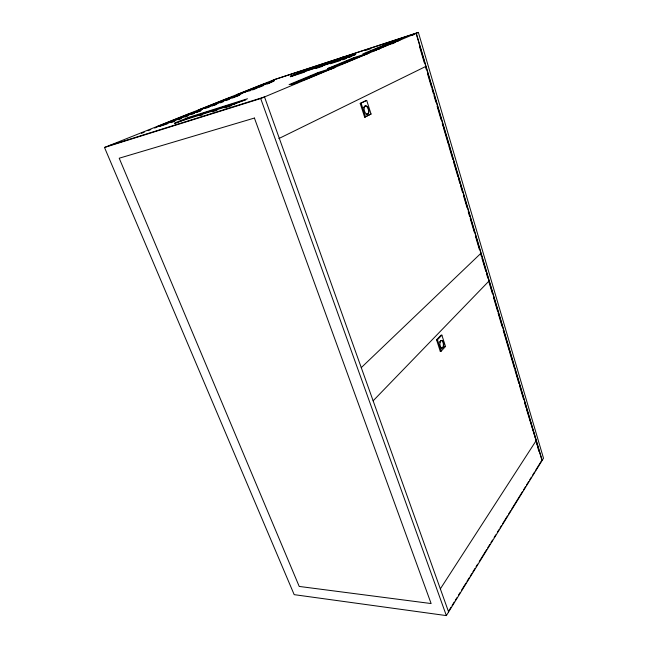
<?xml version="1.0" encoding="UTF-8"?>
<svg xmlns="http://www.w3.org/2000/svg" width="648" height="648" viewBox="0 0 648 648"><rect width="100%" height="100%" fill="white"/><g stroke="black" fill="none" stroke-linecap="round" stroke-linejoin="round"><path stroke-width="0.97" d="M446.351 615.6L542.036 460.607L416.089 33.356L260.699 98.537L104.498 147.469L294.184 594.653L446.351 615.6L260.699 98.537M448.894 610.675L451.024 607.225M452.093 605.507L454.216 602.065M455.285 600.34L456.88 597.756M458.476 595.172L460.072 592.588M461.668 590.004L465.928 583.119M466.989 581.394L469.12 577.951M470.181 576.226L471.776 573.642M472.846 571.925L474.968 568.474M476.037 566.757L477.633 564.173M479.228 561.589L486.68 549.536M487.742 547.811L489.872 544.369M490.933 542.643L492.529 540.059M494.132 537.476L495.728 534.892M497.324 532.308L498.92 529.724M499.981 528.007L501.576 525.423M502.645 523.697L507.433 515.946M508.494 514.229L510.624 510.778M511.685 509.061L522.329 491.84M523.398 490.115L525.528 486.672M526.589 484.947L528.719 481.505M529.78 479.779L531.376 477.195M532.445 475.478L534.568 472.028M535.637 470.31L541.485 460.833M440.348 588.862L536.147 440.64L526.613 409.674M441.142 351.192L445.508 346.494L441.871 335.138L440.988 335.21L436.566 339.836L440.251 351.257L441.142 351.192L437.449 339.763L441.871 335.138M440.251 351.257L441.507 349.912M373.127 400.812L489.078 280.949M361.268 367.627L480.921 253.295L480.508 253.352L481.351 256.211M364.646 117.175L371.061 114.024L366.703 100.424L365.796 100.683L360.215 103.469L364.646 117.175L371.061 114.024M360.215 103.469L366.703 100.424M391.919 43.878L394.616 42.744M379.169 48.632L401.647 39.212L385.625 44.429L362.791 53.938L379.169 48.632L379.331 49.167M416.316 33.259L418.365 32.4L543.502 458.233L542.182 460.364L416.316 33.259L273.675 79.858L104.498 147.469M317.974 72.6L289.105 84.621L306.455 79.105L334.976 67.157L317.974 72.6L318.16 73.159L291.171 84.426M327.783 68.518L353.395 57.85L369.911 52.512L344.655 63.099L327.783 68.518L327.961 69.069L330.78 68.17M327.961 69.069L353.565 58.385L367.327 53.946M365.699 53.322L385.779 44.939L398.974 40.646M349.013 57.502L351.613 56.425M234.041 104.271L247.487 98.739L188.285 117.499L174.514 123.071L234.041 104.271L234.26 104.863M290.377 76.221L346.251 58.069L355.793 54.14L300.324 72.195L290.377 76.221L290.539 76.699L304.746 72.09M340.808 57.915L343.011 57.016M174.733 123.622L188.495 118.041L245.786 99.922M290.539 76.699L300.486 72.665L354.999 54.942M170.934 122.164L201.569 109.877L188.22 114.153L157.448 126.449L170.934 122.164L171.137 122.691M198.742 109.941L212.042 105.673L239.549 94.632L226.411 98.877L198.742 109.941L198.928 110.427M249.699 90.558L274.493 80.611L261.589 84.807L236.625 94.794L249.699 90.558L249.869 91.028M172.068 122.31L174.847 121.192M178.565 119.702L181.343 118.584M185.061 117.094L187.839 115.968M191.549 114.477L194.335 113.359M196.19 112.614L200.831 110.751M214.059 105.43L216.813 104.32M220.474 102.846L223.228 101.744M225.974 100.634L229.643 99.16M232.397 98.059L239.728 95.11L226.589 99.347L201.698 109.318M252.623 89.926L257.216 88.079M259.046 87.342L263.639 85.496M267.308 84.021L270.062 82.912M273.926 79.753L418.365 32.4M141.442 133.334L144.261 132.208M148.019 130.702L150.838 129.576M154.597 128.069L157.415 126.943M159.295 126.19L163.993 124.311M165.872 123.557L195.931 111.521M198.75 110.387L202.508 108.88M206.267 107.382L232.567 96.844M235.386 95.718L238.205 94.584M241.963 93.085L267.332 82.928M271.091 81.421L273.91 80.287M159.521 126.214L188.406 114.647L200.807 110.678M237.719 94.892L261.752 85.261L272.808 81.664M304.536 70.3L307.411 69.368M314.11 67.181L316.985 66.242M336.126 60.005L342.833 57.818M365.804 50.325L370.591 48.77M400.27 39.091L403.137 38.151M411.755 35.348L414.623 34.409M316.111 68.405L322.736 66.25M330.31 63.796L340.726 60.418M342.622 59.802L345.465 58.879M237.727 94.956L242.401 93.45M373.872 50.933L376.601 50.05M204.63 108.605L209.377 107.082M318.16 73.159L334.214 68.032M160.542 126.044L167.289 123.906M291.236 84.596L297.983 82.458M199.697 115.749L202.581 114.842M212.18 111.821L216.983 110.306M224.662 107.884L231.385 105.77M108.516 145.865L264.514 96.941L448.602 611.955M278.859 138.551L425.841 66.42L425.412 66.55L426.271 69.449M436.566 339.836L437.449 339.763M444.633 346.559L445.508 346.494M188.285 117.499L188.495 118.041M188.22 114.153L188.406 114.647M212.042 105.673L212.228 106.167M226.411 98.877L226.589 99.347M261.589 84.807L261.752 85.261M300.324 72.195L300.486 72.665M361.13 103.21L365.553 116.924M346.251 58.069L346.413 58.571M353.395 57.85L353.565 58.385M385.625 44.429L385.779 44.939M419.531 46.607L424.294 62.751M427.413 73.321L431.406 86.873M431.981 88.808L433.407 93.652M433.974 95.588L435.974 102.36M437.117 106.232L441.11 119.783M442.252 123.655L443.111 126.563M443.686 128.498L448.254 143.978M448.821 145.913L452.814 159.465M453.389 161.401L457.958 176.888M458.525 178.824L459.959 183.668M460.525 185.603L462.526 192.375M463.668 196.247L467.095 207.862M468.237 211.734L469.662 216.578M470.229 218.514L474.231 232.057M475.373 235.929L479.366 249.48M481.918 258.123L485.854 271.463M486.413 273.375L487.823 278.138M488.948 281.961L492.375 293.576M493.517 297.448L497.51 310.991M498.077 312.927L502.079 326.471M503.213 330.342L509.207 350.657M509.782 352.593L514.342 368.072M514.917 370.008L518.91 383.551M519.485 385.487L523.479 399.038M524.621 402.902L526.046 407.746M536.285 442.446L537.079 445.16M537.613 446.966L538.95 451.486M363.747 107.795A4.325 2.292 76 0 1 366.574 106.434A4.325 2.292 76 0 1 368.55 111.837A4.325 2.292 76 0 1 366.071 114.153M440.429 340.808A3.848 1.96 85.5 0 1 443.386 344.242A3.848 1.96 85.5 0 1 440.932 347.903M440.033 346.737A3.848 1.96 85.5 0 1 439.717 345.878M439.709 342.055A3.848 1.96 85.5 0 1 440.024 341.326M254.413 118.049L119.208 158.217L299.214 586.432L431.123 603.555L254.413 118.049M364.2 107.689A4.325 2.292 76 0 0 367.165 114.242A4.325 2.292 76 0 0 368.323 108.127A4.325 2.292 76 0 0 364.2 107.689M440.146 342.039A3.848 1.96 85.5 0 0 441.887 348.106A3.848 1.96 85.5 0 0 443.572 342.727A3.848 1.96 85.5 0 0 440.146 342.039"/></g></svg>
